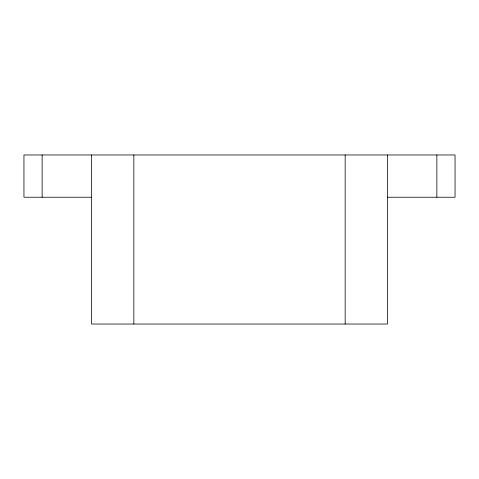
<?xml version="1.0" encoding="UTF-8"?>
<svg xmlns="http://www.w3.org/2000/svg" width="479" height="479" viewBox="0 0 479 479"><rect width="100%" height="100%" fill="white"/><g stroke="black" fill="none" stroke-linecap="round" stroke-linejoin="round"><path stroke-width="0.72" d="M91.573 197.234L23.95 197.234L23.95 154.968L455.05 154.968L455.05 197.234L387.427 197.234M436.872 154.968L436.872 197.234M387.427 154.968L387.427 324.032L91.573 324.032L91.573 154.968M345.161 154.968L345.161 324.032M133.839 154.968L133.839 324.032M42.128 154.968L42.128 197.234"/></g></svg>
